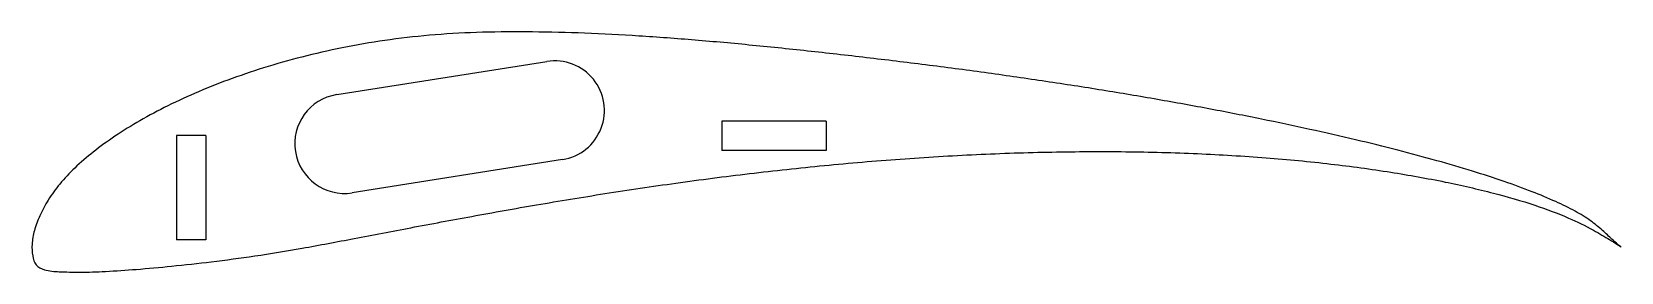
# Model space of a CAD drawing. Header units: millimetres. Extents: x 0 to 190, y -3 to 26.
import ezdxf

# ---------------------------------------------------------------- set-up
doc = ezdxf.new("R2010")
doc.units = ezdxf.units.MM

msp = doc.modelspace()

# ---------------------------------------------------------------- linework, layer by layer
at = {"color": 7, "linetype": 'Continuous', "lineweight": 25}
for p, q in [((36.51, 18.25), (61.7, 22.22)), ((17.33, 13.34), (17.33, 0.84)), ((20.83, 13.34), (17.33, 13.34)), ((20.83, 13.34), (20.83, 0.84)), ((82.64, 15.07), (82.64, 11.57)), ((95.14, 15.07), (82.64, 15.07)), ((95.14, 15.07), (95.14, 11.57)), ((95.14, 11.57), (82.64, 11.57)), ((63.55, 10.47), (38.37, 6.49)), ((20.83, 0.84), (17.33, 0.84))]:
    msp.add_line(p, q, dxfattribs=at)
for centre, start, end in [((62.63, 16.35), 278.973, 98.973), ((37.44, 12.37), 98.973, 278.973)]:
    msp.add_arc(centre, 5.95, start, end, dxfattribs=at)
msp.add_open_spline([(190.4, 0), (190.4, 0), (189.66, 0.49), (188.85, 0.99), (186.72, 2.26), (183.84, 3.64), (179.81, 5.15), (174.87, 6.56), (169.1, 7.88), (162.6, 9.04), (155.44, 10.01), (147.72, 10.75), (139.53, 11.23), (130.97, 11.46), (122.13, 11.42), (113.12, 11.12), (104.03, 10.57), (94.96, 9.8), (86, 8.83), (77.23, 7.69), (68.73, 6.43), (60.58, 5.09), (52.84, 3.71), (45.56, 2.35), (38.79, 1.05), (32.57, -0.13), (26.86, -1.08), (21.64, -1.76), (16.91, -2.29), (12.68, -2.68), (9.01, -2.92), (5.94, -3.05), (3.49, -2.97), (1.7, -2.88), (0.37, -2.24), (0.02, -0.97), (-0.04, 0.42), (0.27, 2.06), (0.93, 3.84), (1.96, 5.72), (3.35, 7.64), (5.17, 9.56), (7.39, 11.46), (10, 13.35), (12.99, 15.2), (16.33, 16.98), (20.02, 18.67), (24.04, 20.24), (28.36, 21.68), (32.97, 22.95), (37.85, 24.04), (42.98, 24.88), (48.39, 25.47), (54.07, 25.76), (60.05, 25.78), (66.3, 25.63), (72.8, 25.29), (79.5, 24.79), (86.37, 24.16), (93.37, 23.43), (100.43, 22.63), (107.5, 21.77), (114.51, 20.84), (121.43, 19.84), (128.2, 18.8), (134.78, 17.69), (141.13, 16.54), (147.22, 15.35), (153, 14.13), (158.45, 12.89), (163.52, 11.64), (168.2, 10.39), (172.45, 9.14), (176.25, 7.91), (179.58, 6.7), (182.43, 5.52), (184.79, 4.39), (186.68, 3.23), (188.07, 2.08), (189.25, 0.99), (189.78, 0.47), (190.4, 0), (190.4, 0)], degree=3, knots=[0, 0, 0, 0, 0.001, 0.004147, 0.009748, 0.018044, 0.028864, 0.041831, 0.056714, 0.073341, 0.091508, 0.111022, 0.131662, 0.153208, 0.175433, 0.19811, 0.221011, 0.243906, 0.266573, 0.28881, 0.310405, 0.331178, 0.350944, 0.369556, 0.386865, 0.402753, 0.417196, 0.43038, 0.442363, 0.453032, 0.462284, 0.470026, 0.476177, 0.48065, 0.483553, 0.486421, 0.489953, 0.494097, 0.498851, 0.504197, 0.510125, 0.516691, 0.524012, 0.532092, 0.540898, 0.550403, 0.560581, 0.571396, 0.582828, 0.59483, 0.607347, 0.620384, 0.633969, 0.6482, 0.663194, 0.678899, 0.695227, 0.712113, 0.729459, 0.747143, 0.76501, 0.782905, 0.800688, 0.818242, 0.835449, 0.852212, 0.86843, 0.884009, 0.898855, 0.912882, 0.926011, 0.938167, 0.94929, 0.959322, 0.968217, 0.975948, 0.982474, 0.987905, 0.992517, 0.996351, 0.99902, 1, 1, 1, 1], dxfattribs=at)

doc.saveas('drawing.dxf')
